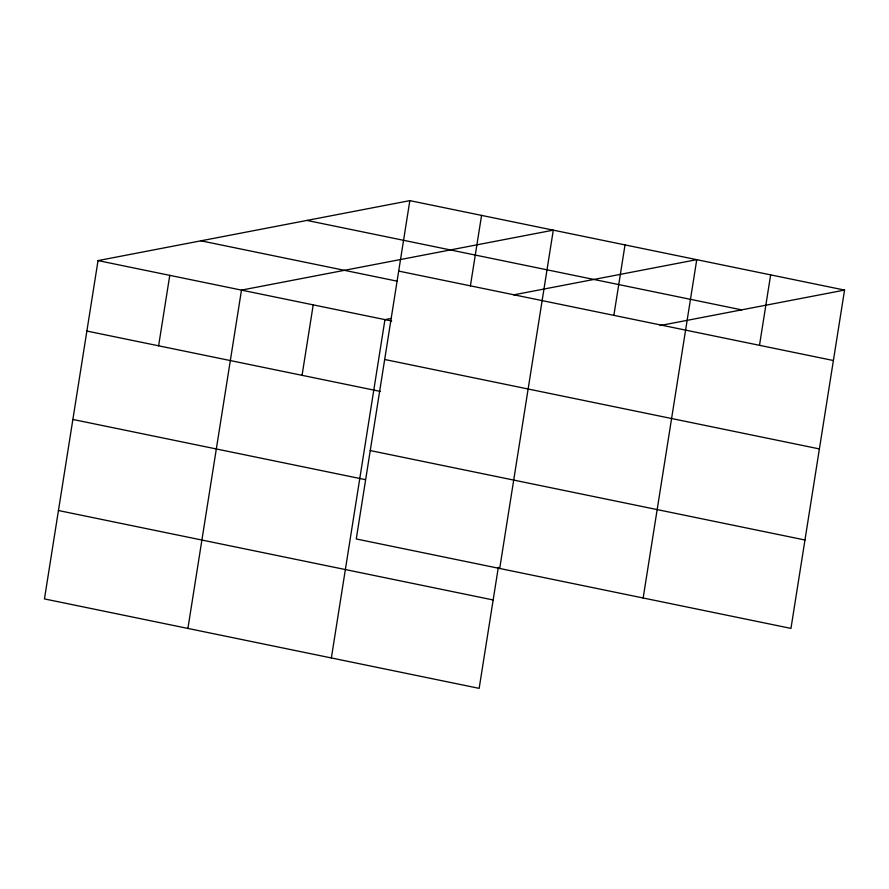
<?xml version="1.0" encoding="UTF-8"?>
<svg xmlns="http://www.w3.org/2000/svg" width="889" height="889" viewBox="0 0 889 889"><rect width="100%" height="100%" fill="white"/><g stroke="black" fill="none" stroke-linecap="round" stroke-linejoin="round"><path stroke-width="1.33" d="M409.84 200.636L356.256 538.967L790.966 628.401L844.55 290.081L409.84 200.636L98.034 260.599L44.45 598.919L479.16 688.364L498.329 567.338M158.609 345.81L169.766 275.357M187.901 628.434L241.486 290.114L553.291 230.151L499.707 568.482M302.06 375.325L313.217 304.871M331.364 657.949L384.948 319.629L391.538 318.362M470.403 285.847L481.571 215.394M613.866 315.362L625.023 244.908M643.158 597.997L696.754 259.666L513.664 294.87M759.495 345.321L770.652 274.868M660.105 325.541L844.55 290.081M306.949 220.428L741.659 309.861M398.683 271.089L833.393 360.523M200.936 240.808L397.161 281.18M98.034 260.599L391.66 321.007M384.681 359.489L819.391 448.923M86.878 331.052L380.503 391.46M370.257 450.567L804.967 540.001M72.876 419.452L365.157 479.582M58.452 510.53L493.162 599.964"/></g></svg>
